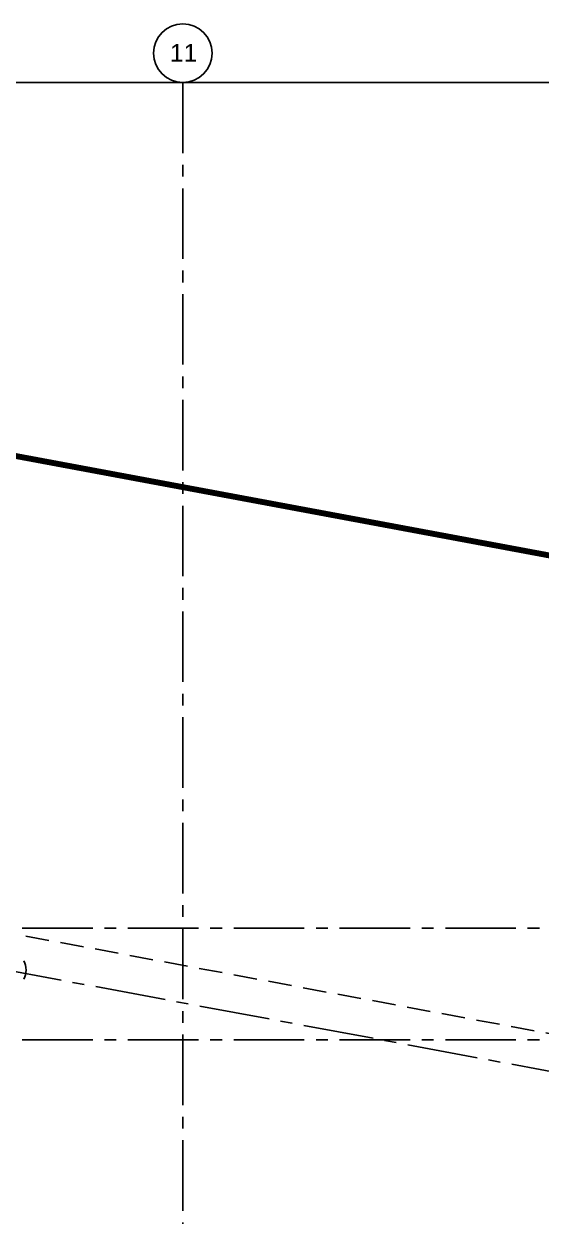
# Model space of a CAD drawing. Header units: inches. Extents: x 5931 to 10048, y 0 to 3185.
# Drawn here: x 7039 to 7303, y 2037 to 2646 of the extents above; entities that cross this region are included whole.
import ezdxf
from ezdxf.enums import TextEntityAlignment as Align

# ---------------------------------------------------------------- set-up
doc = ezdxf.new("R2010")
doc.units = ezdxf.units.IN
doc.header["$LTSCALE"] = 48
doc.header["$MEASUREMENT"] = 0
for name, pattern in [('CENTER2', [1.125, 0.75, -0.125, 0.125, -0.125]), ('HIDDEN', [0.375, 0.25, -0.125]), ('PHANTOM2', [1.25, 0.625, -0.125, 0.125, -0.125, 0.125, -0.125])]:
    doc.linetypes.add(name, pattern=pattern)
for name, color, linetype in [('_0_Objects', 8, 'Continuous'), ('A-Grid(3-32)', 8, 'CENTER2'), ('A-Roof-Below', 8, 'Continuous'), ('A-Site-Property', 8, 'PHANTOM2'), ('A-Site-Setback', 8, 'HIDDEN'), ('S-Grid-Iden', 8, 'Continuous')]:
    doc.layers.add(name, color=color, linetype=linetype)
doc.layers.add('A-ANNO-NPLT', color=8, linetype='Continuous', plot=False)
doc.styles.get("Standard").update_dxf_attribs({"font": 'arial.ttf'})

# ---------------------------------------------------------------- blocks, each defined once
blk = doc.blocks.new('1ST FLOOR CORE & SHELL')
at = {"layer": 'A-Roof-Below'}
blk.add_arc((3014.5, -7879.08), 10, 332.15605, 27.84395, dxfattribs=at)
blk = doc.blocks.new('Column Bubble')
blk.add_circle((-0.0042, -0.0024), 0.1562)
blk.add_attdef('XX', text='', height=0.0938).set_placement((0, 0), align=Align.MIDDLE_CENTER)
blk = doc.blocks.new('1ST FLOOR - STRUCTURAL GRID')
at = {"layer": 'A-Grid(3-32)'}
for p, q in [((3104.5, -7426.01), (3104.5, -9520.75)), ((2104.5, -7709.47), (5912.5, -8419.25)), ((2104.5, -7857.75), (5927.38, -7857.75)), ((2104.5, -7914.75), (5927.38, -7914.75))]:
    blk.add_line(p, q, dxfattribs=at)
at = {"layer": 'S-Grid-Iden', "xscale": 96, "yscale": 96, "zscale": 96}
blk.add_blockref('Column Bubble', (3104.9, -7410.77), dxfattribs=at).add_auto_attribs({'XX': '11'})

msp = doc.modelspace()

# ---------------------------------------------------------------- linework, layer by layer
at = {"layer": 'A-ANNO-NPLT'}
msp.add_lwpolyline([(6120, 360), (6120, 2616), (9928, 2616), (9928, 360)], close=True, dxfattribs=at)
at = {"layer": 'A-Site-Property', "const_width": 3}
msp.add_lwpolyline([(6860, 809.26, 0.000391), (6716, 809.14, 0.00127), (6248, 807.22), (6248, 1671.99), (6248, 2571.99), (9651.75, 1937.56, 0.002707), (9800, 1910.76), (9800, 809.26), (6860, 809.26)], format="xyb", dxfattribs=at)
at = {"layer": 'A-Site-Setback'}
msp.add_lwpolyline([(6332, 2312.2), (9607.78, 1701.62, 0.002374), (9740, 1677.63), (9740, 869.26), (9096, 869.26)], format="xyb", dxfattribs=at)

# ---------------------------------------------------------------- block references
at = {"layer": '_0_Objects', "linetype": 'HIDDEN'}
msp.add_blockref('1ST FLOOR - STRUCTURAL GRID', (4015.5, 10042.01), dxfattribs=at)
at = {"layer": '_0_Objects'}
msp.add_blockref('1ST FLOOR CORE & SHELL', (4015.5, 10042.01), dxfattribs=at)

doc.saveas('drawing.dxf')
